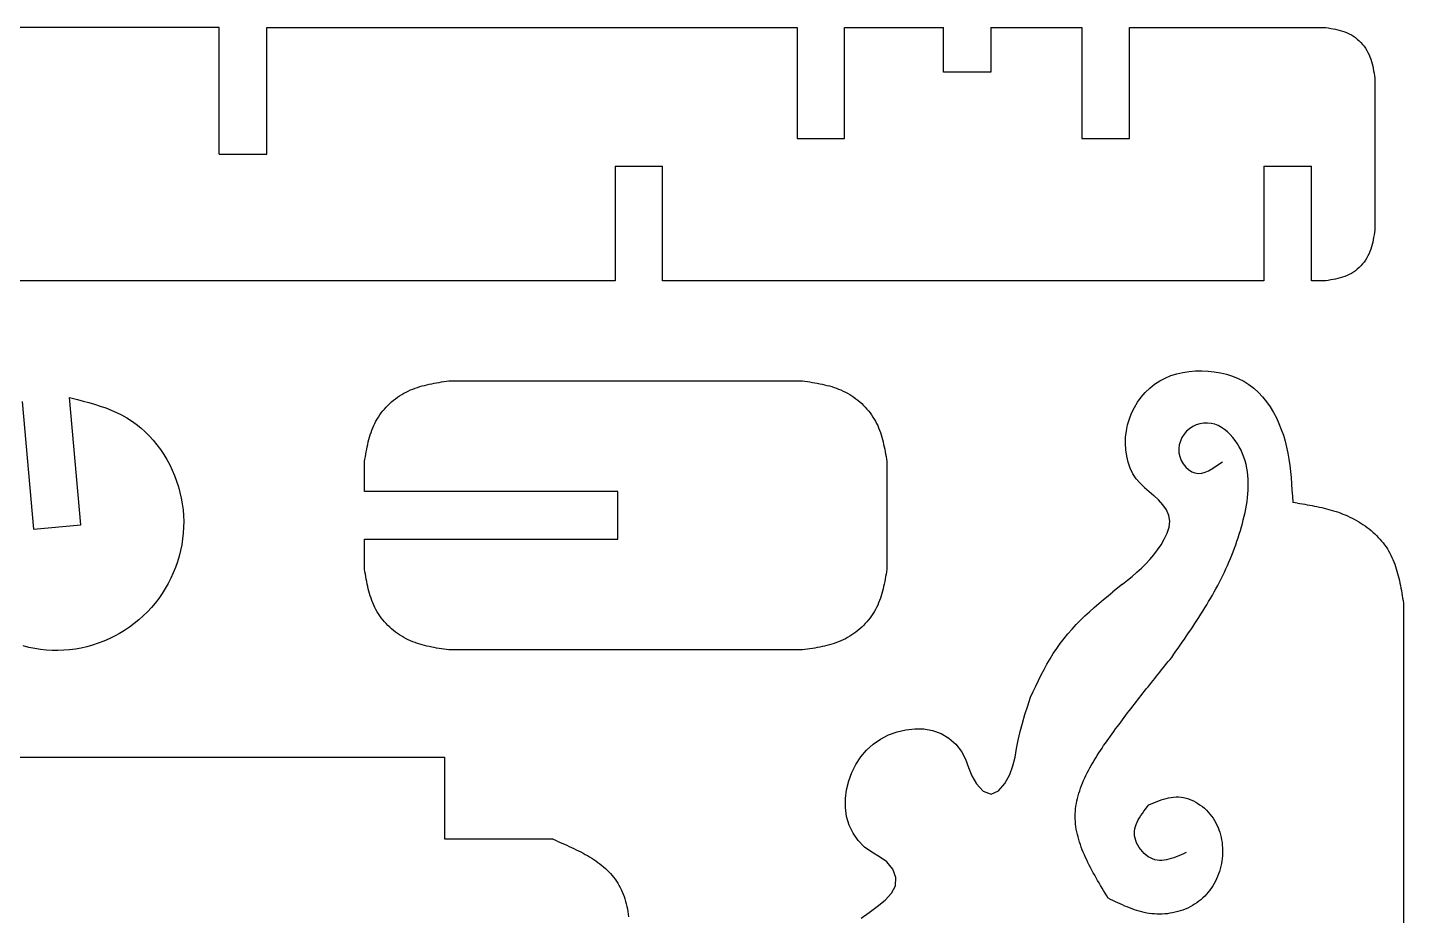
# Model space of a CAD drawing. Extents: x -3475 to 3475, y -2114 to 2114.
# Drawn here: x -1711 to -875, y -759 to -220 of the extents above; entities that cross this region are included whole.
import ezdxf

# ---------------------------------------------------------------- set-up
doc = ezdxf.new("R2010")
doc.units = 0
doc.header["$MEASUREMENT"] = 0
doc.layers.get('0').update_dxf_attribs({"linetype": 'CONTINUOUS'})

msp = doc.modelspace()

# ---------------------------------------------------------------- linework, layer by layer
for p, q in [((-1594.66, -219.88), (-1916.79, -219.88)), ((-1594.66, -296.8), (-1594.66, -219.88)), ((-1565.81, -219.88), (-1243.68, -219.88)), ((-1565.81, -296.8), (-1565.81, -219.88)), ((-1243.68, -219.88), (-1243.68, -287.19)), ((-1214.84, -219.88), (-1154.73, -219.88)), ((-1214.84, -287.19), (-1214.84, -219.88)), ((-1154.73, -247), (-1154.73, -219.88)), ((-1125.89, -219.88), (-1070.61, -219.88)), ((-1125.89, -219.88), (-1125.89, -247)), ((-1070.61, -219.88), (-1070.61, -287.19)), ((-1041.76, -219.88), (-922.43, -219.88)), ((-1041.76, -287.19), (-1041.76, -219.88)), ((-922.43, -219.88), (-920.95, -220.12)), ((-920.95, -220.12), (-919.48, -220.38)), ((-919.48, -220.38), (-918.02, -220.65)), ((-918.02, -220.65), (-916.57, -220.94)), ((-916.57, -220.94), (-915.13, -221.27)), ((-915.13, -221.27), (-913.7, -221.64)), ((-913.7, -221.64), (-912.3, -222.06)), ((-912.3, -222.06), (-910.92, -222.53)), ((-910.92, -222.53), (-909.57, -223.07)), ((-909.57, -223.07), (-908.24, -223.69)), ((-908.24, -223.69), (-906.95, -224.38)), ((-906.95, -224.38), (-905.7, -225.16)), ((-905.7, -225.16), (-904.49, -226.01)), ((-904.49, -226.01), (-903.33, -226.94)), ((-903.33, -226.94), (-902.21, -227.94)), ((-902.21, -227.94), (-901.16, -229)), ((-901.16, -229), (-900.16, -230.12)), ((-900.16, -230.12), (-899.22, -231.28)), ((-899.22, -231.28), (-898.36, -232.5)), ((-898.36, -232.5), (-897.56, -233.76)), ((-897.56, -233.76), (-896.85, -235.05)), ((-896.85, -235.05), (-896.21, -236.37)), ((-896.21, -236.37), (-895.65, -237.72)), ((-895.65, -237.72), (-895.15, -239.09)), ((-895.15, -239.09), (-894.72, -240.49)), ((-894.72, -240.49), (-894.34, -241.9)), ((-894.34, -241.9), (-894, -243.34)), ((-1125.89, -247), (-1154.73, -247)), ((-894, -243.34), (-893.7, -244.78)), ((-893.7, -244.78), (-893.43, -246.24)), ((-893.43, -246.24), (-893.18, -247.7)), ((-893.18, -247.7), (-892.95, -249.17)), ((-892.95, -249.17), (-892.72, -250.64)), ((-892.72, -250.64), (-892.72, -342.96)), ((-1243.68, -287.19), (-1214.84, -287.19)), ((-1070.61, -287.19), (-1041.76, -287.19)), ((-1594.66, -296.8), (-1565.81, -296.8)), ((-1354.27, -304.03), (-1354.27, -373.73)), ((-1354.27, -304.03), (-1325.42, -304.03)), ((-1325.42, -373.73), (-1325.42, -304.03)), ((-960.03, -304.03), (-960.03, -373.73)), ((-960.03, -304.03), (-931.18, -304.03)), ((-931.18, -373.73), (-931.18, -304.03)), ((-894, -350.26), (-894.34, -351.7)), ((-893.7, -348.82), (-894, -350.26)), ((-893.43, -347.36), (-893.7, -348.82)), ((-893.18, -345.9), (-893.43, -347.36)), ((-892.95, -344.43), (-893.18, -345.9)), ((-892.72, -342.96), (-892.95, -344.43)), ((-896.85, -358.55), (-897.56, -359.85)), ((-896.21, -357.23), (-896.85, -358.55)), ((-895.65, -355.88), (-896.21, -357.23)), ((-895.15, -354.51), (-895.65, -355.88)), ((-894.72, -353.11), (-895.15, -354.51)), ((-894.34, -351.7), (-894.72, -353.11)), ((-904.49, -367.59), (-905.7, -368.44)), ((-903.33, -366.66), (-904.49, -367.59)), ((-902.21, -365.66), (-903.33, -366.66)), ((-901.16, -364.6), (-902.21, -365.66)), ((-900.16, -363.48), (-901.16, -364.6)), ((-899.22, -362.32), (-900.16, -363.48)), ((-898.36, -361.1), (-899.22, -362.32)), ((-897.56, -359.85), (-898.36, -361.1)), ((-1354.27, -373.73), (-1806.21, -373.73)), ((-960.03, -373.73), (-1325.42, -373.73)), ((-922.43, -373.73), (-931.18, -373.73)), ((-920.95, -373.48), (-922.43, -373.73)), ((-919.48, -373.23), (-920.95, -373.48)), ((-918.02, -372.95), (-919.48, -373.23)), ((-916.57, -372.66), (-918.02, -372.95)), ((-915.13, -372.33), (-916.57, -372.66)), ((-913.7, -371.96), (-915.13, -372.33)), ((-912.3, -371.54), (-913.7, -371.96)), ((-910.92, -371.07), (-912.3, -371.54)), ((-909.57, -370.53), (-910.92, -371.07)), ((-908.24, -369.92), (-909.57, -370.53)), ((-906.95, -369.22), (-908.24, -369.92)), ((-905.7, -368.44), (-906.95, -369.22)), ((-1456.68, -434.72), (-1455.18, -434.49)), ((-1455.18, -434.49), (-1240.38, -434.49)), ((-1240.38, -434.49), (-1238.88, -434.72)), ((-1026.48, -436.57), (-1023.34, -434.5)), ((-1023.34, -434.5), (-1020.04, -432.77)), ((-1020.04, -432.77), (-1016.58, -431.34)), ((-1016.58, -431.34), (-1012.99, -430.21)), ((-1012.99, -430.21), (-1009.3, -429.37)), ((-1009.3, -429.37), (-1005.54, -428.79)), ((-1005.54, -428.79), (-1001.72, -428.47)), ((-1001.72, -428.47), (-997.88, -428.39)), ((-997.88, -428.39), (-994.03, -428.55)), ((-994.03, -428.55), (-990.21, -428.94)), ((-990.21, -428.94), (-986.44, -429.58)), ((-986.44, -429.58), (-982.74, -430.47)), ((-982.74, -430.47), (-979.14, -431.63)), ((-979.14, -431.63), (-975.66, -433.05)), ((-975.66, -433.05), (-972.33, -434.75)), ((-1485.15, -443.62), (-1483.87, -442.81)), ((-1483.87, -442.81), (-1482.56, -442.05)), ((-1482.56, -442.05), (-1481.24, -441.33)), ((-1481.24, -441.33), (-1479.89, -440.67)), ((-1479.89, -440.67), (-1478.53, -440.05)), ((-1478.53, -440.05), (-1477.15, -439.49)), ((-1477.15, -439.49), (-1475.75, -438.96)), ((-1475.75, -438.96), (-1474.34, -438.47)), ((-1474.34, -438.47), (-1472.92, -438.02)), ((-1472.92, -438.02), (-1471.49, -437.61)), ((-1471.49, -437.61), (-1470.04, -437.22)), ((-1470.04, -437.22), (-1468.58, -436.87)), ((-1468.58, -436.87), (-1467.12, -436.54)), ((-1467.12, -436.54), (-1465.64, -436.23)), ((-1465.64, -436.23), (-1464.16, -435.95)), ((-1464.16, -435.95), (-1462.67, -435.68)), ((-1462.67, -435.68), (-1461.18, -435.42)), ((-1461.18, -435.42), (-1459.68, -435.18)), ((-1459.68, -435.18), (-1458.18, -434.95)), ((-1458.18, -434.95), (-1456.68, -434.72)), ((-1238.88, -434.72), (-1237.37, -434.95)), ((-1237.37, -434.95), (-1235.87, -435.18)), ((-1235.87, -435.18), (-1234.38, -435.42)), ((-1234.38, -435.42), (-1232.88, -435.68)), ((-1232.88, -435.68), (-1231.4, -435.95)), ((-1231.4, -435.95), (-1229.92, -436.23)), ((-1229.92, -436.23), (-1228.44, -436.54)), ((-1228.44, -436.54), (-1226.98, -436.87)), ((-1226.98, -436.87), (-1225.52, -437.22)), ((-1225.52, -437.22), (-1224.07, -437.61)), ((-1224.07, -437.61), (-1222.64, -438.02)), ((-1222.64, -438.02), (-1221.21, -438.47)), ((-1221.21, -438.47), (-1219.8, -438.96)), ((-1219.8, -438.96), (-1218.41, -439.49)), ((-1218.41, -439.49), (-1217.03, -440.05)), ((-1217.03, -440.05), (-1215.67, -440.67)), ((-1215.67, -440.67), (-1214.32, -441.33)), ((-1214.32, -441.33), (-1212.99, -442.05)), ((-1212.99, -442.05), (-1211.69, -442.81)), ((-1211.69, -442.81), (-1210.4, -443.62)), ((-1034.61, -444.43), (-1032.13, -441.56)), ((-1032.13, -441.56), (-1029.41, -438.93)), ((-1029.41, -438.93), (-1026.48, -436.57)), ((-972.33, -434.75), (-969.17, -436.74)), ((-969.17, -436.74), (-966.21, -439.01)), ((-966.21, -439.01), (-963.44, -441.54)), ((-963.44, -441.54), (-960.87, -444.29)), ((-1714.38, -447.14), (-1707.61, -524.49)), ((-1685.64, -444.59), (-1680.76, -445.88)), ((-1678.87, -521.97), (-1685.64, -444.59)), ((-1680.76, -445.88), (-1677.28, -446.79)), ((-1677.28, -446.79), (-1673.82, -447.74)), ((-1673.82, -447.74), (-1670.39, -448.74)), ((-1670.39, -448.74), (-1666.99, -449.81)), ((-1666.99, -449.81), (-1663.65, -450.98)), ((-1663.65, -450.98), (-1660.36, -452.25)), ((-1494.34, -451.62), (-1493.32, -450.49)), ((-1493.32, -450.49), (-1492.25, -449.39)), ((-1492.25, -449.39), (-1491.15, -448.33)), ((-1491.15, -448.33), (-1490.02, -447.31)), ((-1490.02, -447.31), (-1488.85, -446.33)), ((-1488.85, -446.33), (-1487.64, -445.38)), ((-1487.64, -445.38), (-1486.41, -444.48)), ((-1486.41, -444.48), (-1485.15, -443.62)), ((-1210.4, -443.62), (-1209.15, -444.48)), ((-1209.15, -444.48), (-1207.91, -445.38)), ((-1207.91, -445.38), (-1206.71, -446.33)), ((-1206.71, -446.33), (-1205.54, -447.31)), ((-1205.54, -447.31), (-1204.41, -448.33)), ((-1204.41, -448.33), (-1203.3, -449.39)), ((-1203.3, -449.39), (-1202.24, -450.49)), ((-1202.24, -450.49), (-1201.22, -451.62)), ((-1040.46, -454.11), (-1038.79, -450.74)), ((-1038.79, -450.74), (-1036.84, -447.5)), ((-1036.84, -447.5), (-1034.61, -444.43)), ((-960.87, -444.29), (-958.49, -447.25)), ((-958.49, -447.25), (-956.31, -450.38)), ((-956.31, -450.38), (-954.32, -453.65)), ((-1660.36, -452.25), (-1657.14, -453.64)), ((-1657.14, -453.64), (-1653.99, -455.18)), ((-1653.99, -455.18), (-1650.93, -456.88)), ((-1650.93, -456.88), (-1647.97, -458.75)), ((-1647.97, -458.75), (-1645.11, -460.81)), ((-1500.21, -460.36), (-1499.53, -459.03)), ((-1499.53, -459.03), (-1498.79, -457.73)), ((-1498.79, -457.73), (-1497.99, -456.46)), ((-1497.99, -456.46), (-1497.15, -455.2)), ((-1497.15, -455.2), (-1496.26, -453.98)), ((-1496.26, -453.98), (-1495.32, -452.79)), ((-1495.32, -452.79), (-1494.34, -451.62)), ((-1201.22, -451.62), (-1200.24, -452.79)), ((-1200.24, -452.79), (-1199.3, -453.98)), ((-1199.3, -453.98), (-1198.41, -455.2)), ((-1198.41, -455.2), (-1197.56, -456.46)), ((-1197.56, -456.46), (-1196.77, -457.73)), ((-1196.77, -457.73), (-1196.03, -459.03)), ((-1196.03, -459.03), (-1195.35, -460.36)), ((-1042.88, -461.2), (-1041.82, -457.6)), ((-1041.82, -457.6), (-1040.46, -454.11)), ((-954.32, -453.65), (-952.52, -457.03)), ((-952.52, -457.03), (-950.92, -460.49)), ((-1645.11, -460.81), (-1642.36, -463.03)), ((-1642.36, -463.03), (-1639.72, -465.41)), ((-1639.72, -465.41), (-1637.19, -467.94)), ((-1637.19, -467.94), (-1634.8, -470.6)), ((-1503.37, -468.7), (-1502.94, -467.27)), ((-1502.94, -467.27), (-1502.48, -465.85)), ((-1502.48, -465.85), (-1501.98, -464.45)), ((-1501.98, -464.45), (-1501.43, -463.07)), ((-1501.43, -463.07), (-1500.85, -461.7)), ((-1500.85, -461.7), (-1500.21, -460.36)), ((-1195.35, -460.36), (-1194.71, -461.7)), ((-1194.71, -461.7), (-1194.12, -463.07)), ((-1194.12, -463.07), (-1193.58, -464.45)), ((-1193.58, -464.45), (-1193.08, -465.85)), ((-1193.08, -465.85), (-1192.61, -467.27)), ((-1192.61, -467.27), (-1192.19, -468.7)), ((-1044.07, -468.67), (-1043.63, -464.9)), ((-1043.63, -464.9), (-1042.88, -461.2)), ((-1008.59, -466.96), (-1009.86, -468.97)), ((-1007.06, -465.14), (-1008.59, -466.96)), ((-1005.3, -463.56), (-1007.06, -465.14)), ((-1003.34, -462.27), (-1005.3, -463.56)), ((-1001.23, -461.27), (-1003.34, -462.27)), ((-999, -460.58), (-1001.23, -461.27)), ((-996.72, -460.19), (-999, -460.58)), ((-994.42, -460.11), (-996.72, -460.19)), ((-992.16, -460.34), (-994.42, -460.11)), ((-989.97, -460.87), (-992.16, -460.34)), ((-987.86, -461.7), (-989.97, -460.87)), ((-985.86, -462.77), (-987.86, -461.7)), ((-983.96, -464.07), (-985.86, -462.77)), ((-982.17, -465.55), (-983.96, -464.07)), ((-980.49, -467.18), (-982.17, -465.55)), ((-978.94, -468.93), (-980.49, -467.18)), ((-950.92, -460.49), (-949.51, -464.02)), ((-949.51, -464.02), (-948.28, -467.58)), ((-948.28, -467.58), (-947.23, -471.17)), ((-1634.8, -470.6), (-1632.52, -473.38)), ((-1632.52, -473.38), (-1630.38, -476.28)), ((-1630.38, -476.28), (-1628.38, -479.28)), ((-1505.39, -477.53), (-1505.1, -476.04)), ((-1505.1, -476.04), (-1504.8, -474.55)), ((-1504.8, -474.55), (-1504.48, -473.07)), ((-1504.48, -473.07), (-1504.14, -471.61)), ((-1504.14, -471.61), (-1503.77, -470.15)), ((-1503.77, -470.15), (-1503.37, -468.7)), ((-1192.19, -468.7), (-1191.79, -470.15)), ((-1191.79, -470.15), (-1191.42, -471.61)), ((-1191.42, -471.61), (-1191.08, -473.07)), ((-1191.08, -473.07), (-1190.76, -474.55)), ((-1190.76, -474.55), (-1190.45, -476.04)), ((-1190.45, -476.04), (-1190.17, -477.53)), ((-1044.19, -472.5), (-1044.07, -468.67)), ((-1043.99, -476.38), (-1044.19, -472.5)), ((-1043.45, -480.22), (-1043.99, -476.38)), ((-1011.49, -473.43), (-1011.79, -475.78)), ((-1011.79, -475.78), (-1011.7, -478.16)), ((-1010.83, -471.15), (-1011.49, -473.43)), ((-1009.86, -468.97), (-1010.83, -471.15)), ((-977.51, -470.77), (-978.94, -468.93)), ((-976.21, -472.68), (-977.51, -470.77)), ((-975.04, -474.65), (-976.21, -472.68)), ((-973.99, -476.68), (-975.04, -474.65)), ((-947.23, -471.17), (-946.32, -474.8)), ((-946.32, -474.8), (-945.56, -478.46)), ((-1628.38, -479.28), (-1626.52, -482.36)), ((-1626.52, -482.36), (-1624.81, -485.53)), ((-1506.44, -483.53), (-1506.18, -482.03)), ((-1506.44, -501.8), (-1506.44, -483.53)), ((-1506.18, -482.03), (-1505.93, -480.53)), ((-1505.93, -480.53), (-1505.66, -479.02)), ((-1505.66, -479.02), (-1505.39, -477.53)), ((-1190.17, -477.53), (-1189.89, -479.02)), ((-1189.89, -479.02), (-1189.63, -480.53)), ((-1189.63, -480.53), (-1189.37, -482.03)), ((-1189.37, -482.03), (-1189.12, -483.53)), ((-1189.12, -483.53), (-1189.12, -548.92)), ((-1042.56, -483.97), (-1043.45, -480.22)), ((-1041.32, -487.56), (-1042.56, -483.97)), ((-1011.7, -478.16), (-1011.2, -480.52)), ((-1011.2, -480.52), (-1010.3, -482.81)), ((-1010.3, -482.81), (-1009.06, -484.94)), ((-987.38, -485.15), (-985.25, -483.61)), ((-973.06, -478.76), (-973.99, -476.68)), ((-972.24, -480.89), (-973.06, -478.76)), ((-971.54, -483.05), (-972.24, -480.89)), ((-970.95, -485.24), (-971.54, -483.05)), ((-945.56, -478.46), (-944.92, -482.14)), ((-944.92, -482.14), (-944.39, -485.84)), ((-1624.81, -485.53), (-1623.25, -488.76)), ((-1623.25, -488.76), (-1621.84, -492.05)), ((-1621.84, -492.05), (-1620.59, -495.4)), ((-1039.7, -490.93), (-1041.32, -487.56)), ((-1037.69, -494), (-1039.7, -490.93)), ((-1009.06, -484.94), (-1007.55, -486.84)), ((-1007.55, -486.84), (-1005.82, -488.44)), ((-1005.82, -488.44), (-1003.93, -489.67)), ((-1003.93, -489.67), (-1001.96, -490.45)), ((-1001.96, -490.45), (-999.94, -490.73)), ((-999.94, -490.73), (-997.89, -490.56)), ((-997.89, -490.56), (-995.82, -490)), ((-995.82, -490), (-993.73, -489.11)), ((-993.73, -489.11), (-991.63, -487.96)), ((-991.63, -487.96), (-989.51, -486.62)), ((-989.51, -486.62), (-987.38, -485.15)), ((-970.47, -487.45), (-970.95, -485.24)), ((-970.1, -489.68), (-970.47, -487.45)), ((-969.82, -491.93), (-970.1, -489.68)), ((-969.65, -494.17), (-969.82, -491.93)), ((-944.39, -485.84), (-943.95, -489.57)), ((-943.95, -489.57), (-943.59, -493.3)), ((-1620.59, -495.4), (-1619.49, -498.8)), ((-1619.49, -498.8), (-1618.56, -502.25)), ((-1035.31, -496.74), (-1037.69, -494)), ((-1032.63, -499.26), (-1035.31, -496.74)), ((-1032.63, -499.26), (-1026.88, -504.14)), ((-969.82, -503.19), (-969.66, -500.94)), ((-969.66, -500.94), (-969.57, -498.68)), ((-969.57, -496.42), (-969.65, -494.17)), ((-969.57, -498.68), (-969.57, -496.42)), ((-943.59, -493.3), (-943.29, -497.06)), ((-943.29, -497.06), (-943.03, -500.82)), ((-943.03, -500.82), (-942.81, -504.58)), ((-1618.56, -502.25), (-1617.78, -505.72)), ((-1617.78, -505.72), (-1617.16, -509.23)), ((-1617.16, -509.23), (-1616.71, -512.76)), ((-1352.59, -501.8), (-1506.44, -501.8)), ((-1352.59, -530.65), (-1352.59, -501.8)), ((-1024.03, -506.79), (-1026.88, -504.14)), ((-1021.39, -509.71), (-1024.03, -506.79)), ((-1019.21, -512.88), (-1021.39, -509.71)), ((-970.7, -509.95), (-970.35, -507.7)), ((-970.35, -507.7), (-970.05, -505.45)), ((-970.05, -505.45), (-969.82, -503.19)), ((-942.81, -504.58), (-942.6, -508.35)), ((-939.64, -508.8), (-942.6, -508.35)), ((-939.64, -508.8), (-938.16, -509.03)), ((-938.16, -509.03), (-936.68, -509.26)), ((-936.68, -509.26), (-935.2, -509.5)), ((-935.2, -509.5), (-933.72, -509.75)), ((-933.72, -509.75), (-932.25, -510)), ((-1616.71, -512.76), (-1616.42, -516.31)), ((-1616.42, -516.31), (-1616.3, -519.87)), ((-1017.74, -516.26), (-1019.21, -512.88)), ((-1017.23, -519.8), (-1017.74, -516.26)), ((-972.59, -518.87), (-972.06, -516.65)), ((-972.06, -516.65), (-971.56, -514.43)), ((-971.56, -514.43), (-971.11, -512.19)), ((-971.11, -512.19), (-970.7, -509.95)), ((-932.25, -510), (-930.77, -510.27)), ((-930.77, -510.27), (-929.31, -510.55)), ((-929.31, -510.55), (-927.84, -510.84)), ((-927.84, -510.84), (-926.38, -511.15)), ((-926.38, -511.15), (-924.92, -511.47)), ((-924.92, -511.47), (-923.47, -511.81)), ((-923.47, -511.81), (-922.02, -512.17)), ((-922.02, -512.17), (-920.58, -512.56)), ((-920.58, -512.56), (-919.14, -512.96)), ((-919.14, -512.96), (-917.71, -513.39)), ((-917.71, -513.39), (-916.28, -513.85)), ((-916.28, -513.85), (-914.86, -514.34)), ((-914.86, -514.34), (-913.45, -514.85)), ((-913.45, -514.85), (-912.05, -515.39)), ((-912.05, -515.39), (-910.65, -515.97)), ((-910.65, -515.97), (-909.26, -516.58)), ((-909.26, -516.58), (-907.88, -517.22)), ((-907.88, -517.22), (-906.52, -517.9)), ((-906.52, -517.9), (-905.16, -518.61)), ((-1707.61, -524.49), (-1678.87, -521.97)), ((-1616.35, -523.43), (-1616.57, -526.99)), ((-1616.3, -519.87), (-1616.35, -523.43)), ((-1018.88, -527.08), (-1017.69, -523.44)), ((-1017.69, -523.44), (-1017.23, -519.8)), ((-975.04, -527.62), (-974.38, -525.45)), ((-974.38, -525.45), (-973.76, -523.27)), ((-973.76, -523.27), (-973.16, -521.08)), ((-973.16, -521.08), (-972.59, -518.87)), ((-905.16, -518.61), (-903.82, -519.35)), ((-903.82, -519.35), (-902.5, -520.13)), ((-902.5, -520.13), (-901.2, -520.93)), ((-901.2, -520.93), (-899.91, -521.77)), ((-899.91, -521.77), (-898.65, -522.64)), ((-898.65, -522.64), (-897.41, -523.54)), ((-897.41, -523.54), (-896.2, -524.47)), ((-896.2, -524.47), (-895.02, -525.43)), ((-895.02, -525.43), (-893.86, -526.42)), ((-893.86, -526.42), (-892.74, -527.43)), ((-1617.5, -534.06), (-1618.21, -537.56)), ((-1616.95, -530.53), (-1617.5, -534.06)), ((-1616.57, -526.99), (-1616.95, -530.53)), ((-1506.44, -530.65), (-1352.59, -530.65)), ((-1506.44, -548.92), (-1506.44, -530.65)), ((-1024.67, -537.22), (-1022.56, -534.04)), ((-1022.56, -534.04), (-1020.58, -530.65)), ((-1020.58, -530.65), (-1018.88, -527.08)), ((-977.97, -536.18), (-977.19, -534.06)), ((-977.19, -534.06), (-976.45, -531.92)), ((-976.45, -531.92), (-975.73, -529.78)), ((-975.73, -529.78), (-975.04, -527.62)), ((-892.74, -527.43), (-891.65, -528.48)), ((-891.65, -528.48), (-890.59, -529.55)), ((-890.59, -529.55), (-889.57, -530.65)), ((-889.57, -530.65), (-888.59, -531.78)), ((-888.59, -531.78), (-887.65, -532.93)), ((-887.65, -532.93), (-886.75, -534.11)), ((-886.75, -534.11), (-885.89, -535.32)), ((-1619.08, -541.03), (-1620.1, -544.45)), ((-1618.21, -537.56), (-1619.08, -541.03)), ((-1031.83, -545.72), (-1029.3, -543.03)), ((-1029.3, -543.03), (-1026.92, -540.2)), ((-1026.92, -540.2), (-1024.67, -537.22)), ((-981.33, -544.56), (-980.45, -542.48)), ((-980.45, -542.48), (-979.59, -540.39)), ((-979.59, -540.39), (-978.77, -538.29)), ((-978.77, -538.29), (-977.97, -536.18)), ((-885.89, -535.32), (-885.09, -536.55)), ((-885.09, -536.55), (-884.32, -537.8)), ((-884.32, -537.8), (-883.6, -539.08)), ((-883.6, -539.08), (-882.93, -540.38)), ((-882.93, -540.38), (-882.3, -541.7)), ((-882.3, -541.7), (-881.7, -543.05)), ((-881.7, -543.05), (-881.14, -544.41)), ((-1622.61, -551.15), (-1624.09, -554.4)), ((-1621.28, -547.83), (-1622.61, -551.15)), ((-1620.1, -544.45), (-1621.28, -547.83)), ((-1506.18, -550.43), (-1506.44, -548.92)), ((-1505.93, -551.93), (-1506.18, -550.43)), ((-1189.37, -550.43), (-1189.63, -551.93)), ((-1189.12, -548.92), (-1189.37, -550.43)), ((-1040.12, -553.24), (-1037.27, -550.8)), ((-1037.27, -550.8), (-1034.49, -548.3)), ((-1034.49, -548.3), (-1031.83, -545.72)), ((-985.09, -552.74), (-984.12, -550.72)), ((-984.12, -550.72), (-983.16, -548.67)), ((-983.16, -548.67), (-982.23, -546.62)), ((-982.23, -546.62), (-981.33, -544.56)), ((-881.14, -544.41), (-880.62, -545.79)), ((-880.62, -545.79), (-880.13, -547.19)), ((-880.13, -547.19), (-879.67, -548.6)), ((-879.67, -548.6), (-879.24, -550.03)), ((-879.24, -550.03), (-878.83, -551.47)), ((-878.83, -551.47), (-878.45, -552.93)), ((-1625.72, -557.58), (-1627.49, -560.69)), ((-1624.09, -554.4), (-1625.72, -557.58)), ((-1505.66, -553.43), (-1505.93, -551.93)), ((-1505.39, -554.93), (-1505.66, -553.43)), ((-1505.1, -556.42), (-1505.39, -554.93)), ((-1504.8, -557.9), (-1505.1, -556.42)), ((-1504.48, -559.38), (-1504.8, -557.9)), ((-1504.14, -560.85), (-1504.48, -559.38)), ((-1191.08, -559.38), (-1191.42, -560.85)), ((-1190.76, -557.9), (-1191.08, -559.38)), ((-1190.45, -556.42), (-1190.76, -557.9)), ((-1190.17, -554.93), (-1190.45, -556.42)), ((-1189.89, -553.43), (-1190.17, -554.93)), ((-1189.63, -551.93), (-1189.89, -553.43)), ((-1045.94, -557.99), (-1051.77, -562.68)), ((-1045.94, -557.99), (-1043.02, -555.63)), ((-1043.02, -555.63), (-1040.12, -553.24)), ((-989.22, -560.74), (-988.16, -558.76)), ((-988.16, -558.76), (-987.12, -556.77)), ((-987.12, -556.77), (-986.09, -554.76)), ((-986.09, -554.76), (-985.09, -552.74)), ((-878.45, -552.93), (-878.09, -554.39)), ((-878.09, -554.39), (-877.75, -555.87)), ((-877.75, -555.87), (-877.43, -557.36)), ((-877.43, -557.36), (-877.13, -558.85)), ((-877.13, -558.85), (-876.84, -560.36)), ((-1631.45, -566.63), (-1633.63, -569.45)), ((-1629.4, -563.7), (-1631.45, -566.63)), ((-1627.49, -560.69), (-1629.4, -563.7)), ((-1503.77, -562.31), (-1504.14, -560.85)), ((-1503.37, -563.75), (-1503.77, -562.31)), ((-1502.94, -565.18), (-1503.37, -563.75)), ((-1502.48, -566.6), (-1502.94, -565.18)), ((-1501.98, -568), (-1502.48, -566.6)), ((-1501.43, -569.39), (-1501.98, -568)), ((-1193.58, -568), (-1194.12, -569.39)), ((-1193.08, -566.6), (-1193.58, -568)), ((-1192.61, -565.18), (-1193.08, -566.6)), ((-1192.19, -563.75), (-1192.61, -565.18)), ((-1191.79, -562.31), (-1192.19, -563.75)), ((-1191.42, -560.85), (-1191.79, -562.31)), ((-1060.42, -569.8), (-1057.56, -567.4)), ((-1057.56, -567.4), (-1054.67, -565.03)), ((-1054.67, -565.03), (-1051.77, -562.68)), ((-993.67, -568.57), (-992.54, -566.63)), ((-992.54, -566.63), (-991.41, -564.67)), ((-991.41, -564.67), (-990.31, -562.71)), ((-990.31, -562.71), (-989.22, -560.74)), ((-876.84, -560.36), (-876.56, -561.87)), ((-876.56, -561.87), (-876.3, -563.38)), ((-876.3, -563.38), (-876.04, -564.9)), ((-876.04, -564.9), (-875.79, -566.42)), ((-875.79, -566.42), (-875.54, -567.95)), ((-875.54, -567.95), (-875.29, -569.47)), ((-1638.36, -574.8), (-1640.91, -577.3)), ((-1635.93, -572.18), (-1638.36, -574.8)), ((-1633.63, -569.45), (-1635.93, -572.18)), ((-1500.85, -570.75), (-1501.43, -569.39)), ((-1500.21, -572.1), (-1500.85, -570.75)), ((-1499.53, -573.42), (-1500.21, -572.1)), ((-1498.79, -574.72), (-1499.53, -573.42)), ((-1497.99, -576), (-1498.79, -574.72)), ((-1497.15, -577.25), (-1497.99, -576)), ((-1197.56, -576), (-1198.41, -577.25)), ((-1196.77, -574.72), (-1197.56, -576)), ((-1196.03, -573.42), (-1196.77, -574.72)), ((-1195.35, -572.1), (-1196.03, -573.42)), ((-1194.71, -570.75), (-1195.35, -572.1)), ((-1194.12, -569.39), (-1194.71, -570.75)), ((-1068.77, -577.27), (-1066.03, -574.72)), ((-1066.03, -574.72), (-1063.25, -572.24)), ((-1063.25, -572.24), (-1060.42, -569.8)), ((-999.6, -578.15), (-998.39, -576.25)), ((-998.39, -576.25), (-997.19, -574.34)), ((-997.19, -574.34), (-996, -572.42)), ((-996, -572.42), (-994.83, -570.5)), ((-994.83, -570.5), (-993.67, -568.57)), ((-875.29, -569.47), (-875.29, -1259.09)), ((-1649.19, -584.08), (-1652.16, -586.08)), ((-1646.33, -581.95), (-1649.19, -584.08)), ((-1643.56, -579.69), (-1646.33, -581.95)), ((-1640.91, -577.3), (-1643.56, -579.69)), ((-1496.26, -578.47), (-1497.15, -577.25)), ((-1495.32, -579.67), (-1496.26, -578.47)), ((-1494.34, -580.83), (-1495.32, -579.67)), ((-1493.32, -581.96), (-1494.34, -580.83)), ((-1492.25, -583.06), (-1493.32, -581.96)), ((-1491.15, -584.12), (-1492.25, -583.06)), ((-1490.02, -585.14), (-1491.15, -584.12)), ((-1204.41, -584.12), (-1205.54, -585.14)), ((-1203.3, -583.06), (-1204.41, -584.12)), ((-1202.24, -581.96), (-1203.3, -583.06)), ((-1201.22, -580.83), (-1202.24, -581.96)), ((-1200.24, -579.67), (-1201.22, -580.83)), ((-1199.3, -578.47), (-1200.24, -579.67)), ((-1198.41, -577.25), (-1199.3, -578.47)), ((-1076.63, -585.33), (-1074.08, -582.57)), ((-1074.08, -582.57), (-1071.46, -579.89)), ((-1071.46, -579.89), (-1068.77, -577.27)), ((-1004.55, -585.69), (-1003.3, -583.82)), ((-1003.3, -583.82), (-1002.06, -581.93)), ((-1002.06, -581.93), (-1000.82, -580.04)), ((-1000.82, -580.04), (-999.6, -578.15)), ((-1664.86, -592.65), (-1668.21, -593.91)), ((-1661.57, -591.23), (-1664.86, -592.65)), ((-1658.35, -589.66), (-1661.57, -591.23)), ((-1655.21, -587.94), (-1658.35, -589.66)), ((-1652.16, -586.08), (-1655.21, -587.94)), ((-1488.85, -586.13), (-1490.02, -585.14)), ((-1487.64, -587.07), (-1488.85, -586.13)), ((-1486.41, -587.97), (-1487.64, -587.07)), ((-1485.15, -588.83), (-1486.41, -587.97)), ((-1483.87, -589.64), (-1485.15, -588.83)), ((-1482.56, -590.4), (-1483.87, -589.64)), ((-1481.24, -591.12), (-1482.56, -590.4)), ((-1479.89, -591.78), (-1481.24, -591.12)), ((-1478.53, -592.4), (-1479.89, -591.78)), ((-1477.15, -592.97), (-1478.53, -592.4)), ((-1475.75, -593.5), (-1477.15, -592.97)), ((-1218.41, -592.97), (-1219.8, -593.5)), ((-1217.03, -592.4), (-1218.41, -592.97)), ((-1215.67, -591.78), (-1217.03, -592.4)), ((-1214.32, -591.12), (-1215.67, -591.78)), ((-1212.99, -590.4), (-1214.32, -591.12)), ((-1211.69, -589.64), (-1212.99, -590.4)), ((-1210.4, -588.83), (-1211.69, -589.64)), ((-1209.15, -587.97), (-1210.4, -588.83)), ((-1207.91, -587.07), (-1209.15, -587.97)), ((-1206.71, -586.13), (-1207.91, -587.07)), ((-1205.54, -585.14), (-1206.71, -586.13)), ((-1083.77, -594), (-1081.48, -591.04)), ((-1081.48, -591.04), (-1079.1, -588.15)), ((-1079.1, -588.15), (-1076.63, -585.33)), ((-1010.93, -595.03), (-1009.64, -593.17)), ((-1009.64, -593.17), (-1008.36, -591.31)), ((-1008.36, -591.31), (-1007.08, -589.44)), ((-1007.08, -589.44), (-1005.82, -587.57)), ((-1005.82, -587.57), (-1004.55, -585.69)), ((-1710.3, -596.41), (-1713.74, -595.54)), ((-1706.82, -597.12), (-1710.3, -596.41)), ((-1703.32, -597.67), (-1706.82, -597.12)), ((-1699.8, -598.05), (-1703.32, -597.67)), ((-1696.25, -598.26), (-1699.8, -598.05)), ((-1692.7, -598.31), (-1696.25, -598.26)), ((-1689.15, -598.18), (-1692.7, -598.31)), ((-1685.6, -597.88), (-1689.15, -598.18)), ((-1682.06, -597.41), (-1685.6, -597.88)), ((-1678.55, -596.78), (-1682.06, -597.41)), ((-1675.06, -595.98), (-1678.55, -596.78)), ((-1671.61, -595.03), (-1675.06, -595.98)), ((-1668.21, -593.91), (-1671.61, -595.03)), ((-1474.34, -593.98), (-1475.75, -593.5)), ((-1472.92, -594.43), (-1474.34, -593.98)), ((-1471.49, -594.85), (-1472.92, -594.43)), ((-1470.04, -595.23), (-1471.49, -594.85)), ((-1468.58, -595.59), (-1470.04, -595.23)), ((-1467.12, -595.91), (-1468.58, -595.59)), ((-1465.64, -596.22), (-1467.12, -595.91)), ((-1464.16, -596.51), (-1465.64, -596.22)), ((-1462.67, -596.78), (-1464.16, -596.51)), ((-1461.18, -597.03), (-1462.67, -596.78)), ((-1459.68, -597.27), (-1461.18, -597.03)), ((-1458.18, -597.51), (-1459.68, -597.27)), ((-1456.68, -597.74), (-1458.18, -597.51)), ((-1455.18, -597.96), (-1456.68, -597.74)), ((-1240.38, -597.96), (-1455.18, -597.96)), ((-1238.88, -597.74), (-1240.38, -597.96)), ((-1237.37, -597.51), (-1238.88, -597.74)), ((-1235.87, -597.27), (-1237.37, -597.51)), ((-1234.38, -597.03), (-1235.87, -597.27)), ((-1232.88, -596.78), (-1234.38, -597.03)), ((-1231.4, -596.51), (-1232.88, -596.78)), ((-1229.92, -596.22), (-1231.4, -596.51)), ((-1228.44, -595.91), (-1229.92, -596.22)), ((-1226.98, -595.59), (-1228.44, -595.91)), ((-1225.52, -595.23), (-1226.98, -595.59)), ((-1224.07, -594.85), (-1225.52, -595.23)), ((-1222.64, -594.43), (-1224.07, -594.85)), ((-1221.21, -593.98), (-1222.64, -594.43)), ((-1219.8, -593.5), (-1221.21, -593.98)), ((-1089.99, -603.31), (-1088.02, -600.14)), ((-1088.02, -600.14), (-1085.95, -597.03)), ((-1085.95, -597.03), (-1083.77, -594)), ((-1016.09, -602.46), (-1014.8, -600.6)), ((-1014.8, -600.6), (-1013.51, -598.75)), ((-1013.51, -598.75), (-1012.21, -596.89)), ((-1012.21, -596.89), (-1010.93, -595.03)), ((-1095.37, -613.13), (-1093.65, -609.81)), ((-1093.65, -609.81), (-1091.86, -606.54)), ((-1091.86, -606.54), (-1089.99, -603.31)), ((-1023.28, -611.36), (-1022.25, -610.08)), ((-1022.25, -610.08), (-1021.23, -608.81)), ((-1021.23, -608.81), (-1020.2, -607.54)), ((-1020.2, -607.54), (-1019.17, -606.27)), ((-1019.17, -606.27), (-1018.15, -605)), ((-1018.15, -605), (-1017.12, -603.73)), ((-1017.12, -603.73), (-1016.09, -602.46)), ((-1098.67, -619.87), (-1097.04, -616.49)), ((-1097.04, -616.49), (-1095.37, -613.13)), ((-1029.45, -619.06), (-1028.42, -617.77)), ((-1028.42, -617.77), (-1027.39, -616.48)), ((-1027.39, -616.48), (-1026.36, -615.2)), ((-1026.36, -615.2), (-1025.34, -613.91)), ((-1025.34, -613.91), (-1024.31, -612.64)), ((-1024.31, -612.64), (-1023.28, -611.36)), ((-1103.59, -631.91), (-1101.86, -626.66)), ((-1101.86, -626.66), (-1100.27, -623.26)), ((-1100.27, -623.26), (-1098.67, -619.87)), ((-1036.67, -628.2), (-1035.64, -626.88)), ((-1035.64, -626.88), (-1034.6, -625.57)), ((-1034.6, -625.57), (-1033.57, -624.26)), ((-1033.57, -624.26), (-1032.54, -622.95)), ((-1032.54, -622.95), (-1031.51, -621.65)), ((-1031.51, -621.65), (-1030.48, -620.35)), ((-1030.48, -620.35), (-1029.45, -619.06)), ((-1105.26, -637.16), (-1103.59, -631.91)), ((-1042.89, -636.25), (-1041.85, -634.9)), ((-1041.85, -634.9), (-1040.81, -633.54)), ((-1040.81, -633.54), (-1039.77, -632.2)), ((-1039.77, -632.2), (-1038.74, -630.86)), ((-1038.74, -630.86), (-1037.7, -629.53)), ((-1037.7, -629.53), (-1036.67, -628.2)), ((-1108.2, -647.59), (-1106.81, -642.38)), ((-1106.81, -642.38), (-1105.26, -637.16)), ((-1049.14, -644.56), (-1048.09, -643.15)), ((-1048.09, -643.15), (-1047.05, -641.76)), ((-1047.05, -641.76), (-1046.01, -640.37)), ((-1046.01, -640.37), (-1044.97, -638.99)), ((-1044.97, -638.99), (-1043.93, -637.62)), ((-1043.93, -637.62), (-1042.89, -636.25)), ((-1192.92, -652.08), (-1188.05, -649.6)), ((-1188.05, -649.6), (-1182.94, -647.72)), ((-1182.94, -647.72), (-1177.63, -646.47)), ((-1177.63, -646.47), (-1172.2, -645.87)), ((-1172.2, -645.87), (-1166.71, -645.96)), ((-1166.71, -645.96), (-1161.32, -646.88)), ((-1161.32, -646.88), (-1156.17, -648.73)), ((-1156.17, -648.73), (-1151.42, -651.59)), ((-1151.42, -651.59), (-1147.24, -655.28)), ((-1109.37, -652.76), (-1108.2, -647.59)), ((-1055.39, -653.16), (-1054.36, -651.71)), ((-1054.36, -651.71), (-1053.32, -650.26)), ((-1053.32, -650.26), (-1052.28, -648.82)), ((-1052.28, -648.82), (-1051.23, -647.39)), ((-1051.23, -647.39), (-1050.19, -645.97)), ((-1050.19, -645.97), (-1049.14, -644.56)), ((-1205.03, -662.9), (-1201.51, -658.76)), ((-1201.51, -658.76), (-1197.44, -655.14)), ((-1197.44, -655.14), (-1192.92, -652.08)), ((-1147.24, -655.28), (-1143.81, -659.61)), ((-1143.81, -659.61), (-1141.29, -664.36)), ((-1111.25, -663.06), (-1110.3, -657.9)), ((-1110.3, -657.9), (-1109.37, -652.76)), ((-1060.39, -660.54), (-1059.42, -659.05)), ((-1059.42, -659.05), (-1058.43, -657.57)), ((-1058.43, -657.57), (-1057.43, -656.09)), ((-1057.43, -656.09), (-1056.41, -654.62)), ((-1056.41, -654.62), (-1055.39, -653.16)), ((-2409.78, -663.12), (-1457.82, -663.12)), ((-1457.82, -663.12), (-1457.82, -712.76)), ((-1210.41, -672.39), (-1207.99, -667.48)), ((-1207.99, -667.48), (-1205.03, -662.9)), ((-1141.29, -664.36), (-1139.47, -669.35)), ((-1114.52, -673.66), (-1112.54, -668.29)), ((-1112.54, -668.29), (-1111.25, -663.06)), ((-1065.82, -669.59), (-1064.97, -668.07)), ((-1064.97, -668.07), (-1064.1, -666.56)), ((-1064.1, -666.56), (-1063.2, -665.04)), ((-1063.2, -665.04), (-1062.28, -663.54)), ((-1062.28, -663.54), (-1061.35, -662.04)), ((-1061.35, -662.04), (-1060.39, -660.54)), ((-1212.3, -677.53), (-1210.41, -672.39)), ((-1139.47, -669.35), (-1137.56, -674.4)), ((-1137.56, -674.4), (-1134.74, -679.36)), ((-1117.47, -679.12), (-1114.52, -673.66)), ((-1069.6, -677.26), (-1068.91, -675.72)), ((-1068.91, -675.72), (-1068.18, -674.18)), ((-1068.18, -674.18), (-1067.42, -672.65)), ((-1067.42, -672.65), (-1066.63, -671.12)), ((-1066.63, -671.12), (-1065.82, -669.59)), ((-1214.33, -688.24), (-1213.63, -682.83)), ((-1213.63, -682.83), (-1212.3, -677.53)), ((-1134.74, -679.36), (-1130.58, -683.64)), ((-1130.58, -683.64), (-1125.83, -685.5)), ((-1125.83, -685.5), (-1121.33, -683.63)), ((-1121.33, -683.63), (-1117.47, -679.12)), ((-1072.94, -686.57), (-1072.49, -685.01)), ((-1072.49, -685.01), (-1072, -683.46)), ((-1072, -683.46), (-1071.46, -681.91)), ((-1071.46, -681.91), (-1070.88, -680.36)), ((-1070.88, -680.36), (-1070.26, -678.81)), ((-1070.26, -678.81), (-1069.6, -677.26)), ((-1214.33, -693.69), (-1214.33, -688.24)), ((-1213.56, -699.13), (-1214.33, -693.69)), ((-1074.47, -694.37), (-1074.27, -692.81)), ((-1074.27, -692.81), (-1074.01, -691.24)), ((-1074.01, -691.24), (-1073.7, -689.68)), ((-1073.7, -689.68), (-1073.35, -688.13)), ((-1073.35, -688.13), (-1072.94, -686.57)), ((-1032.02, -694.59), (-1031.03, -693.28)), ((-1031.03, -693.28), (-1030.02, -691.97)), ((-1030.02, -691.97), (-1028.51, -691.34)), ((-1028.51, -691.34), (-1027.01, -690.72)), ((-1027.01, -690.72), (-1025.51, -690.13)), ((-1025.51, -690.13), (-1024.01, -689.56)), ((-1024.01, -689.56), (-1022.5, -689.03)), ((-1022.5, -689.03), (-1021, -688.55)), ((-1021, -688.55), (-1019.49, -688.12)), ((-1019.49, -688.12), (-1017.98, -687.77)), ((-1017.98, -687.77), (-1016.47, -687.5)), ((-1016.47, -687.5), (-1014.96, -687.31)), ((-1014.96, -687.31), (-1013.44, -687.22)), ((-1013.44, -687.22), (-1011.92, -687.24)), ((-1011.92, -687.24), (-1010.4, -687.38)), ((-1010.4, -687.38), (-1008.88, -687.63)), ((-1008.88, -687.63), (-1007.37, -687.99)), ((-1007.37, -687.99), (-1005.88, -688.45)), ((-1005.88, -688.45), (-1004.4, -689.01)), ((-1004.4, -689.01), (-1002.94, -689.67)), ((-1002.94, -689.67), (-1001.52, -690.41)), ((-1001.52, -690.41), (-1000.13, -691.24)), ((-1000.13, -691.24), (-998.78, -692.14)), ((-998.78, -692.14), (-997.47, -693.12)), ((-997.47, -693.12), (-996.22, -694.16)), ((-1212.01, -704.39), (-1213.56, -699.13)), ((-1074.73, -699.05), (-1074.7, -697.49)), ((-1074.7, -700.61), (-1074.73, -699.05)), ((-1074.7, -697.49), (-1074.61, -695.93)), ((-1074.62, -702.17), (-1074.7, -700.61)), ((-1074.61, -695.93), (-1074.47, -694.37)), ((-1037.08, -702.56), (-1036.41, -701.22)), ((-1036.41, -701.22), (-1035.65, -699.88)), ((-1035.65, -699.88), (-1034.82, -698.55)), ((-1034.82, -698.55), (-1033.93, -697.23)), ((-1033.93, -697.23), (-1033, -695.91)), ((-1033, -695.91), (-1032.02, -694.59)), ((-996.22, -694.16), (-995.03, -695.26)), ((-995.03, -695.26), (-993.9, -696.42)), ((-993.9, -696.42), (-992.84, -697.63)), ((-992.84, -697.63), (-991.85, -698.88)), ((-991.85, -698.88), (-990.93, -700.18)), ((-990.93, -700.18), (-990.08, -701.52)), ((-990.08, -701.52), (-989.3, -702.9)), ((-1209.65, -709.32), (-1212.01, -704.39)), ((-1206.48, -713.77), (-1209.65, -709.32)), ((-1074.48, -703.73), (-1074.62, -702.17)), ((-1074.28, -705.29), (-1074.48, -703.73)), ((-1074.04, -706.84), (-1074.28, -705.29)), ((-1073.74, -708.4), (-1074.04, -706.84)), ((-1073.4, -709.96), (-1073.74, -708.4)), ((-1073.01, -711.52), (-1073.4, -709.96)), ((-1038.74, -709.46), (-1038.67, -708.05)), ((-1038.64, -710.88), (-1038.74, -709.46)), ((-1038.67, -708.05), (-1038.46, -706.66)), ((-1038.46, -706.66), (-1038.12, -705.28)), ((-1038.12, -705.28), (-1037.65, -703.92)), ((-1037.65, -703.92), (-1037.08, -702.56)), ((-989.3, -702.9), (-988.59, -704.31)), ((-988.59, -704.31), (-987.95, -705.75)), ((-987.95, -705.75), (-987.37, -707.23)), ((-987.37, -707.23), (-986.87, -708.73)), ((-986.87, -708.73), (-986.43, -710.25)), ((-986.43, -710.25), (-986.06, -711.8)), ((-1457.82, -712.76), (-1392.39, -712.76)), ((-1389.44, -714.03), (-1392.39, -712.76)), ((-1389.44, -714.03), (-1387.97, -714.66)), ((-1387.97, -714.66), (-1386.5, -715.3)), ((-1386.5, -715.3), (-1385.04, -715.94)), ((-1385.04, -715.94), (-1383.58, -716.59)), ((-1383.58, -716.59), (-1382.13, -717.25)), ((-1382.13, -717.25), (-1380.7, -717.91)), ((-1380.7, -717.91), (-1379.27, -718.58)), ((-1379.27, -718.58), (-1377.86, -719.27)), ((-1202.62, -717.65), (-1206.48, -713.77)), ((-1198.22, -720.88), (-1202.62, -717.65)), ((-1072.58, -713.07), (-1073.01, -711.52)), ((-1072.1, -714.63), (-1072.58, -713.07)), ((-1071.58, -716.18), (-1072.1, -714.63)), ((-1071.03, -717.74), (-1071.58, -716.18)), ((-1070.44, -719.29), (-1071.03, -717.74)), ((-1038.38, -712.32), (-1038.64, -710.88)), ((-1037.97, -713.76), (-1038.38, -712.32)), ((-1037.4, -715.19), (-1037.97, -713.76)), ((-1036.7, -716.59), (-1037.4, -715.19)), ((-1035.87, -717.95), (-1036.7, -716.59)), ((-1034.94, -719.25), (-1035.87, -717.95)), ((-986.06, -711.8), (-985.75, -713.36)), ((-985.75, -713.36), (-985.51, -714.94)), ((-985.51, -714.94), (-985.34, -716.53)), ((-985.34, -716.53), (-985.23, -718.12)), ((-985.23, -718.12), (-985.19, -719.73)), ((-1377.86, -719.27), (-1376.46, -719.97)), ((-1376.46, -719.97), (-1375.07, -720.68)), ((-1375.07, -720.68), (-1373.7, -721.4)), ((-1373.7, -721.4), (-1372.35, -722.14)), ((-1372.35, -722.14), (-1371.02, -722.9)), ((-1371.02, -722.9), (-1369.71, -723.68)), ((-1369.71, -723.68), (-1368.42, -724.47)), ((-1368.42, -724.47), (-1367.15, -725.29)), ((-1367.15, -725.29), (-1365.91, -726.13)), ((-1365.91, -726.13), (-1364.69, -726.99)), ((-1364.69, -726.99), (-1363.5, -727.88)), ((-1193.51, -723.62), (-1198.22, -720.88)), ((-1189.07, -726.73), (-1193.51, -723.62)), ((-1185.56, -731.08), (-1189.07, -726.73)), ((-1069.81, -720.85), (-1070.44, -719.29)), ((-1069.15, -722.4), (-1069.81, -720.85)), ((-1068.45, -723.96), (-1069.15, -722.4)), ((-1067.73, -725.51), (-1068.45, -723.96)), ((-1066.98, -727.06), (-1067.73, -725.51)), ((-1066.21, -728.62), (-1066.98, -727.06)), ((-1033.9, -720.47), (-1034.94, -719.25)), ((-1032.78, -721.6), (-1033.9, -720.47)), ((-1031.59, -722.63), (-1032.78, -721.6)), ((-1030.34, -723.54), (-1031.59, -722.63)), ((-1029.03, -724.31), (-1030.34, -723.54)), ((-1027.7, -724.92), (-1029.03, -724.31)), ((-1026.33, -725.38), (-1027.7, -724.92)), ((-1024.95, -725.67), (-1026.33, -725.38)), ((-1023.55, -725.81), (-1024.95, -725.67)), ((-1022.13, -725.81), (-1023.55, -725.81)), ((-1020.69, -725.69), (-1022.13, -725.81)), ((-1019.25, -725.46), (-1020.69, -725.69)), ((-1017.79, -725.13), (-1019.25, -725.46)), ((-1016.32, -724.71), (-1017.79, -725.13)), ((-1014.84, -724.22), (-1016.32, -724.71)), ((-1013.35, -723.66), (-1014.84, -724.22)), ((-1011.85, -723.06), (-1013.35, -723.66)), ((-1010.35, -722.42), (-1011.85, -723.06)), ((-1008.85, -721.75), (-1010.35, -722.42)), ((-1007.35, -721.07), (-1008.85, -721.75)), ((-985.66, -726.16), (-985.94, -727.75)), ((-985.45, -724.55), (-985.66, -726.16)), ((-985.3, -722.95), (-985.45, -724.55)), ((-985.21, -721.34), (-985.3, -722.95)), ((-985.19, -719.73), (-985.21, -721.34)), ((-1363.5, -727.88), (-1362.34, -728.79)), ((-1362.34, -728.79), (-1361.21, -729.73)), ((-1361.21, -729.73), (-1360.12, -730.69)), ((-1360.12, -730.69), (-1359.05, -731.69)), ((-1359.05, -731.69), (-1358.02, -732.71)), ((-1358.02, -732.71), (-1357.02, -733.77)), ((-1357.02, -733.77), (-1356.06, -734.86)), ((-1356.06, -734.86), (-1355.14, -735.99)), ((-1183.64, -736.25), (-1185.56, -731.08)), ((-1065.41, -730.17), (-1066.21, -728.62)), ((-1064.59, -731.72), (-1065.41, -730.17)), ((-1063.75, -733.28), (-1064.59, -731.72)), ((-1062.89, -734.83), (-1063.75, -733.28)), ((-1062.01, -736.38), (-1062.89, -734.83)), ((-988.24, -735.48), (-988.87, -736.96)), ((-987.66, -733.97), (-988.24, -735.48)), ((-987.14, -732.45), (-987.66, -733.97)), ((-986.68, -730.9), (-987.14, -732.45)), ((-986.28, -729.33), (-986.68, -730.9)), ((-985.94, -727.75), (-986.28, -729.33)), ((-1355.14, -735.99), (-1354.26, -737.15)), ((-1354.26, -737.15), (-1353.42, -738.34)), ((-1353.42, -738.34), (-1352.62, -739.58)), ((-1352.62, -739.58), (-1351.87, -740.85)), ((-1351.87, -740.85), (-1351.16, -742.16)), ((-1351.16, -742.16), (-1350.49, -743.51)), ((-1350.49, -743.51), (-1349.87, -744.89)), ((-1186.35, -745.75), (-1183.96, -741.24)), ((-1183.96, -741.24), (-1183.64, -736.25)), ((-1061.12, -737.93), (-1062.01, -736.38)), ((-1060.22, -739.48), (-1061.12, -737.93)), ((-1059.3, -741.04), (-1060.22, -739.48)), ((-1058.38, -742.59), (-1059.3, -741.04)), ((-1057.45, -744.14), (-1058.38, -742.59)), ((-992.91, -743.85), (-993.89, -745.11)), ((-991.99, -742.55), (-992.91, -743.85)), ((-991.13, -741.21), (-991.99, -742.55)), ((-990.32, -739.83), (-991.13, -741.21)), ((-989.57, -738.41), (-990.32, -739.83)), ((-988.87, -736.96), (-989.57, -738.41)), ((-1349.87, -744.89), (-1349.3, -746.3)), ((-1349.3, -746.3), (-1348.76, -747.74)), ((-1348.76, -747.74), (-1348.27, -749.21)), ((-1348.27, -749.21), (-1347.83, -750.7)), ((-1347.83, -750.7), (-1347.43, -752.22)), ((-1347.43, -752.22), (-1347.08, -753.75)), ((-1194.95, -753.71), (-1190.22, -749.88)), ((-1190.22, -749.88), (-1186.35, -745.75)), ((-1056.51, -745.69), (-1057.45, -744.14)), ((-1055.57, -747.24), (-1056.51, -745.69)), ((-1054.62, -748.79), (-1055.57, -747.24)), ((-1053.19, -749.49), (-1054.62, -748.79)), ((-1051.76, -750.18), (-1053.19, -749.49)), ((-1050.33, -750.87), (-1051.76, -750.18)), ((-1048.9, -751.55), (-1050.33, -750.87)), ((-1047.46, -752.21), (-1048.9, -751.55)), ((-1046.02, -752.86), (-1047.46, -752.21)), ((-1000.85, -751.57), (-1002.17, -752.44)), ((-999.56, -750.63), (-1000.85, -751.57)), ((-998.32, -749.64), (-999.56, -750.63)), ((-997.14, -748.59), (-998.32, -749.64)), ((-996, -747.48), (-997.14, -748.59)), ((-994.92, -746.32), (-996, -747.48)), ((-993.89, -745.11), (-994.92, -746.32)), ((-1347.08, -753.75), (-1346.77, -755.3)), ((-1346.77, -755.3), (-1346.5, -756.87)), ((-1346.5, -756.87), (-1346.28, -758.45)), ((-1346.28, -758.45), (-1346.1, -760.04)), ((-1204.75, -760.87), (-1199.96, -757.35)), ((-1199.96, -757.35), (-1194.95, -753.71)), ((-1044.58, -753.49), (-1046.02, -752.86)), ((-1043.13, -754.09), (-1044.58, -753.49)), ((-1041.67, -754.67), (-1043.13, -754.09)), ((-1040.21, -755.22), (-1041.67, -754.67)), ((-1038.74, -755.74), (-1040.21, -755.22)), ((-1037.26, -756.22), (-1038.74, -755.74)), ((-1035.77, -756.67), (-1037.26, -756.22)), ((-1034.28, -757.07), (-1035.77, -756.67)), ((-1032.77, -757.43), (-1034.28, -757.07)), ((-1031.25, -757.74), (-1032.77, -757.43)), ((-1029.72, -758), (-1031.25, -757.74)), ((-1028.18, -758.2), (-1029.72, -758)), ((-1026.63, -758.34), (-1028.18, -758.2)), ((-1025.06, -758.43), (-1026.63, -758.34)), ((-1023.48, -758.45), (-1025.06, -758.43)), ((-1021.89, -758.41), (-1023.48, -758.45)), ((-1020.3, -758.31), (-1021.89, -758.41)), ((-1018.71, -758.15), (-1020.3, -758.31)), ((-1017.13, -757.93), (-1018.71, -758.15)), ((-1015.55, -757.65), (-1017.13, -757.93)), ((-1013.98, -757.31), (-1015.55, -757.65)), ((-1012.42, -756.91), (-1013.98, -757.31)), ((-1010.88, -756.45), (-1012.42, -756.91)), ((-1009.36, -755.93), (-1010.88, -756.45)), ((-1007.86, -755.35), (-1009.36, -755.93)), ((-1006.39, -754.71), (-1007.86, -755.35)), ((-1004.95, -754.02), (-1006.39, -754.71)), ((-1003.54, -753.26), (-1004.95, -754.02)), ((-1002.17, -752.44), (-1003.54, -753.26))]:
    msp.add_line(p, q)

doc.saveas('drawing.dxf')
